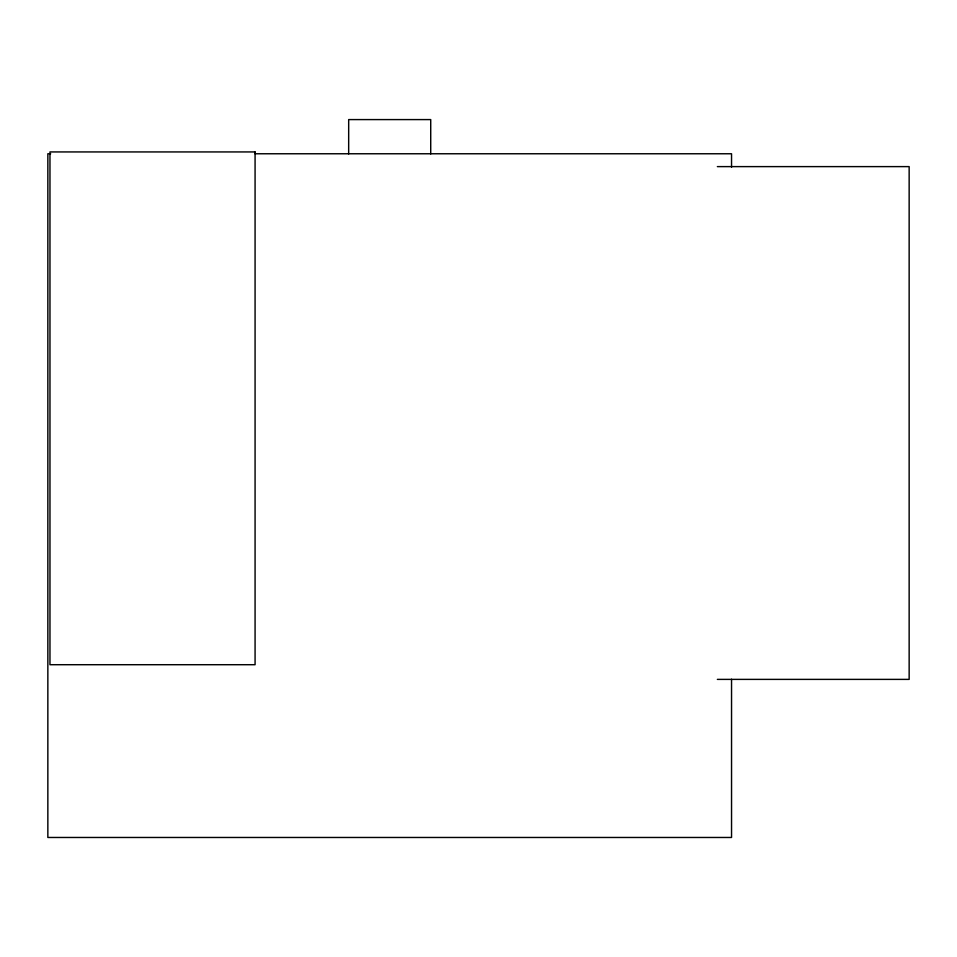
<?xml version="1.0" encoding="UTF-8"?>
<svg xmlns="http://www.w3.org/2000/svg" width="957" height="957" viewBox="0 0 957 957"><rect width="100%" height="100%" fill="white"/><g stroke="black" fill="none" stroke-linecap="round" stroke-linejoin="round"><path stroke-width="1.44" d="M50.661 153.766L47.85 153.766L47.85 837.471L731.543 837.471L731.543 679.231M255.076 153.766L731.543 153.766L731.543 167.2M717.355 166.614L909.15 166.614L909.15 679.386L717.355 679.386M430.722 153.933L430.722 119.589L348.683 119.589L348.671 153.933M255.076 151.936L49.967 151.936L49.967 664.708L255.076 664.708L255.076 151.936"/></g></svg>
